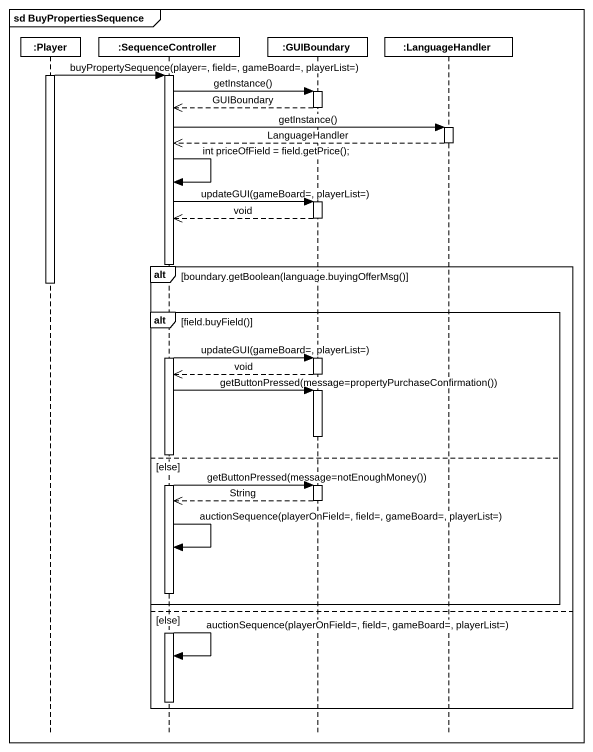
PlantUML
@startuml
mainframe sd BuyPropertiesSequence
hide footbox
participant ":Player" as Player
participant ":SequenceController" as SequenceController
participant ":GUIBoundary" as GUIBoundary
participant ":LanguageHandler" as LanguageHandler

activate Player
Player -> SequenceController : buyPropertySequence(player=, field=, gameBoard=, playerList=)
activate SequenceController
SequenceController -> GUIBoundary : getInstance()
activate GUIBoundary
GUIBoundary -->> SequenceController : GUIBoundary
deactivate GUIBoundary
SequenceController -> LanguageHandler : getInstance()
activate LanguageHandler
LanguageHandler -->> SequenceController : LanguageHandler
deactivate LanguageHandler
SequenceController -> SequenceController : int priceOfField = field.getPrice();
SequenceController -> GUIBoundary : updateGUI(gameBoard=, playerList=)
activate GUIBoundary
GUIBoundary -->> SequenceController : void
deactivate GUIBoundary
alt boundary.getBoolean(language.buyingOfferMsg()
  deactivate Player
  alt field.buyField()
    SequenceController -> GUIBoundary : updateGUI(gameBoard=, playerList=)
    activate GUIBoundary
    GUIBoundary -->> SequenceController : void
    deactivate GUIBoundary
    SequenceController -> GUIBoundary : getButtonPressed(message=propertyPurchaseConfirmation())
    activate GUIBoundary
    deactivate GUIBoundary
  else else
    SequenceController -> GUIBoundary : getButtonPressed(message=notEnoughMoney())
    activate GUIBoundary
    GUIBoundary -->> SequenceController : String
    deactivate GUIBoundary
    SequenceController -> SequenceController : auctionSequence(playerOnField=, field=, gameBoard=, playerList=)
  end
else else
  SequenceController -> SequenceController : auctionSequence(playerOnField=, field=, gameBoard=, playerList=)
  deactivate SequenceController
end
@enduml
